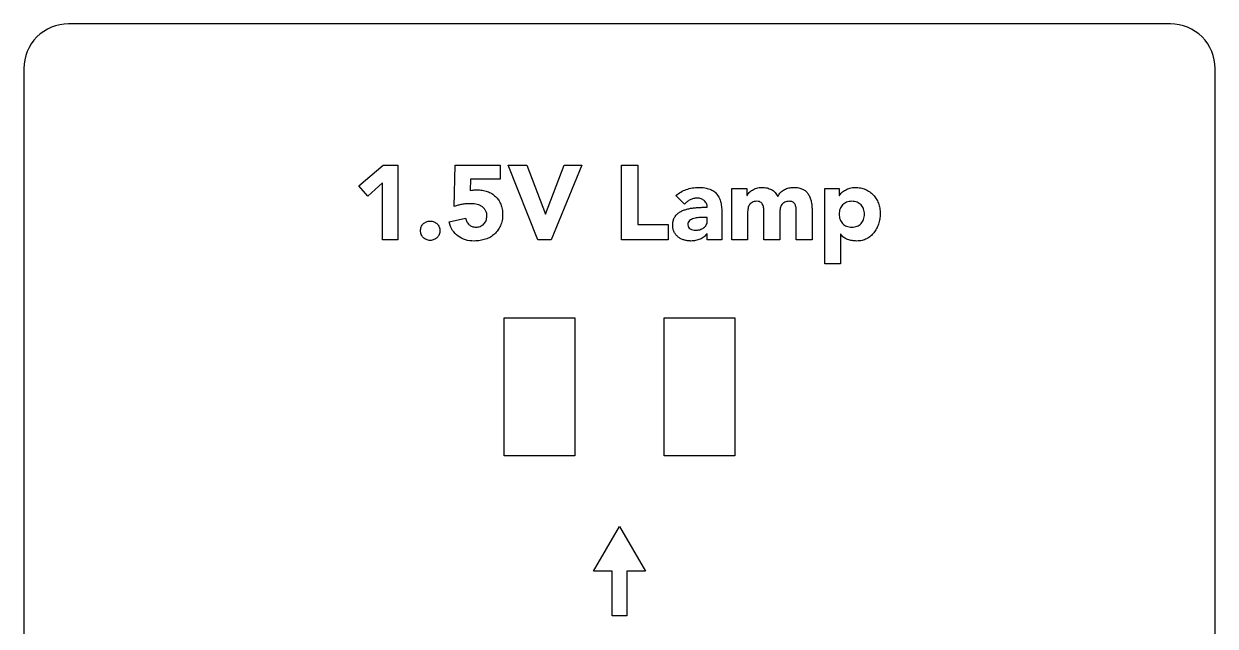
# Model space of a CAD drawing. Header units: millimetres. Extents: x -40 to 40, y -28 to 56.
# Drawn here: x -40 to 40, y 15.6 to 56 of the extents above; entities that cross this region are included whole.
import ezdxf

# ---------------------------------------------------------------- set-up
doc = ezdxf.new("R2010")
doc.units = ezdxf.units.MM
doc.layers.get('0').update_dxf_attribs({"linetype": 'CONTINUOUS'})

msp = doc.modelspace()

# ---------------------------------------------------------------- linework, layer by layer
for p, q in [((-11.095, 43.749), (-11.038, 46.51)), ((-11.038, 46.51), (-8.016, 46.51)), ((-8.016, 46.51), (-8.016, 45.578)), ((-10, 45.578), (-10.021, 44.809)), ((-8.016, 45.578), (-10, 45.578)), ((7.535, 41.51), (7.535, 44.943)), ((7.535, 44.943), (8.552, 44.943)), ((8.552, 44.943), (8.552, 44.477)), ((13.778, 39.9), (13.778, 44.943)), ((13.778, 44.943), (14.753, 44.943)), ((14.753, 44.943), (14.753, 44.491)), ((4.357, 43.897), (3.792, 44.477)), ((8.552, 44.477), (8.566, 44.477)), ((14.753, 44.491), (14.767, 44.491)), ((6.871, 43.255), (6.871, 41.51)), ((8.595, 43.22), (8.595, 41.51)), ((9.703, 41.51), (9.703, 43.325)), ((10.763, 43.325), (10.763, 41.51)), ((11.871, 41.51), (11.871, 43.509)), ((12.931, 43.537), (12.931, 41.51)), ((-11.441, 42.704), (-10.332, 42.958)), ((5.897, 43.015), (5.636, 43.015)), ((5.897, 42.789), (5.897, 43.015)), ((5.897, 41.941), (5.883, 41.941)), ((5.897, 41.51), (5.897, 41.941)), ((14.852, 41.878), (14.838, 41.878)), ((14.838, 41.878), (14.838, 39.9)), ((6.871, 41.51), (5.897, 41.51)), ((8.595, 41.51), (7.535, 41.51)), ((10.763, 41.51), (9.703, 41.51)), ((12.931, 41.51), (11.871, 41.51)), ((14.838, 39.9), (13.778, 39.9))]:
    msp.add_line(p, q)
msp.add_lwpolyline([(-37, 56.01, 0.414214), (-40, 53.01), (-40, -25.01, 0.414214), (-37, -28.01), (37, -28.01, 0.414214), (40, -25.01), (40, 53.01, 0.414214), (37, 56.01)], format="xyb", close=True)
for points in [[(-14.887, 41.51), (-15.904, 41.51), (-15.904, 45.324), (-16.907, 44.441), (-17.507, 45.133), (-15.876, 46.51), (-14.887, 46.51)], [(-4.59, 41.51), (-5.473, 41.51), (-7.472, 46.51), (-6.215, 46.51), (-4.979, 43.234), (-4.965, 43.234), (-3.708, 46.51), (-2.528, 46.51)], [(3.27, 41.51), (0.127, 41.51), (0.127, 46.51), (1.229, 46.51), (1.229, 42.527), (3.27, 42.527)], [(-3, 36.27), (-3, 27.01), (-7.75, 27.01), (-7.75, 36.27)], [(7.75, 36.27), (7.75, 27.01), (3, 27.01), (3, 36.27)], [(-1.75, 19.251), (0, 22.251), (1.75, 19.251), (0.5, 19.251), (0.5, 16.251), (-0.5, 16.251), (-0.5, 19.251)]]:
    msp.add_lwpolyline(points, close=True)
for points, knots in [([(-10.021, 44.809), (-9.957, 44.825), (-9.812, 44.862), (-9.661, 44.864), (-9.576, 44.865)], [0, 0, 0, 0, 0.01970517, 0.04499198, 0.04499198, 0.04499198, 0.04499198]), ([(-9.576, 44.865), (-9.454, 44.861), (-9.216, 44.853), (-8.988, 44.785), (-8.877, 44.752)], [0, 0, 0, 0, 0.03665572, 0.07108364, 0.07108364, 0.07108364, 0.07108364]), ([(3.792, 44.477), (3.896, 44.563), (4.105, 44.736), (4.357, 44.836), (4.484, 44.886)], [0, 0, 0, 0, 0.04011299, 0.08087966, 0.08087966, 0.08087966, 0.08087966]), ([(4.484, 44.886), (4.618, 44.927), (4.885, 45.01), (5.164, 45.022), (5.304, 45.027)], [0, 0, 0, 0, 0.04162485, 0.08344072, 0.08344072, 0.08344072, 0.08344072]), ([(5.304, 45.027), (5.446, 45.025), (5.706, 45.02), (5.954, 44.942), (6.066, 44.907)], [0, 0, 0, 0, 0.04247887, 0.07755272, 0.07755272, 0.07755272, 0.07755272]), ([(6.066, 44.907), (6.161, 44.866), (6.345, 44.787), (6.481, 44.64), (6.547, 44.568)], [0, 0, 0, 0, 0.03063946, 0.05936312, 0.05936312, 0.05936312, 0.05936312]), ([(8.708, 44.674), (8.74, 44.707), (8.807, 44.773), (8.886, 44.825), (8.927, 44.851)], [0, 0, 0, 0, 0.01374179, 0.02819141, 0.02819141, 0.02819141, 0.02819141]), ([(8.927, 44.851), (8.971, 44.876), (9.064, 44.927), (9.164, 44.961), (9.216, 44.978)], [0, 0, 0, 0, 0.01531949, 0.0316855, 0.0316855, 0.0316855, 0.0316855]), ([(9.216, 44.978), (9.272, 44.992), (9.388, 45.022), (9.508, 45.026), (9.569, 45.027)], [0, 0, 0, 0, 0.01734996, 0.03575307, 0.03575307, 0.03575307, 0.03575307]), ([(9.569, 45.027), (9.684, 45.022), (9.905, 45.012), (10.107, 44.922), (10.205, 44.879)], [0, 0, 0, 0, 0.03410051, 0.06577862, 0.06577862, 0.06577862, 0.06577862]), ([(10.205, 44.879), (10.294, 44.821), (10.475, 44.703), (10.577, 44.511), (10.629, 44.413)], [0, 0, 0, 0, 0.03121747, 0.06393281, 0.06393281, 0.06393281, 0.06393281]), ([(10.629, 44.413), (10.69, 44.514), (10.805, 44.703), (10.988, 44.828), (11.073, 44.886)], [0, 0, 0, 0, 0.03493175, 0.06562286, 0.06562286, 0.06562286, 0.06562286]), ([(11.073, 44.886), (11.169, 44.927), (11.374, 45.015), (11.597, 45.023), (11.716, 45.027)], [0, 0, 0, 0, 0.03099721, 0.06630852, 0.06630852, 0.06630852, 0.06630852]), ([(11.716, 45.027), (11.823, 45.024), (12.024, 45.018), (12.209, 44.942), (12.295, 44.907)], [0, 0, 0, 0, 0.03192119, 0.05955927, 0.05955927, 0.05955927, 0.05955927]), ([(12.295, 44.907), (12.37, 44.867), (12.517, 44.787), (12.62, 44.654), (12.669, 44.59)], [0, 0, 0, 0, 0.02532118, 0.04958698, 0.04958698, 0.04958698, 0.04958698]), ([(14.929, 44.674), (14.966, 44.707), (15.041, 44.772), (15.126, 44.824), (15.169, 44.851)], [0, 0, 0, 0, 0.01467072, 0.02985138, 0.02985138, 0.02985138, 0.02985138]), ([(15.169, 44.851), (15.218, 44.876), (15.316, 44.926), (15.42, 44.961), (15.473, 44.978)], [0, 0, 0, 0, 0.01626706, 0.03296513, 0.03296513, 0.03296513, 0.03296513]), ([(15.473, 44.978), (15.529, 44.992), (15.642, 45.022), (15.759, 45.026), (15.819, 45.027)], [0, 0, 0, 0, 0.01717765, 0.03505223, 0.03505223, 0.03505223, 0.03505223]), ([(15.819, 45.027), (15.942, 45.023), (16.179, 45.013), (16.403, 44.932), (16.511, 44.893)], [0, 0, 0, 0, 0.03652465, 0.07087087, 0.07087087, 0.07087087, 0.07087087]), ([(16.511, 44.893), (16.611, 44.847), (16.808, 44.754), (16.964, 44.602), (17.041, 44.526)], [0, 0, 0, 0, 0.03270427, 0.06485894, 0.06485894, 0.06485894, 0.06485894]), ([(-8.877, 44.752), (-8.776, 44.711), (-8.576, 44.629), (-8.413, 44.489), (-8.333, 44.42)], [0, 0, 0, 0, 0.03261689, 0.06408221, 0.06408221, 0.06408221, 0.06408221]), ([(-8.333, 44.42), (-8.26, 44.345), (-8.11, 44.191), (-8.019, 43.996), (-7.973, 43.897)], [0, 0, 0, 0, 0.03140721, 0.06387238, 0.06387238, 0.06387238, 0.06387238]), ([(4.739, 44.194), (4.669, 44.155), (4.528, 44.074), (4.415, 43.957), (4.357, 43.897)], [0, 0, 0, 0, 0.0238054, 0.04853536, 0.04853536, 0.04853536, 0.04853536]), ([(5.219, 44.307), (5.134, 44.303), (4.967, 44.294), (4.814, 44.227), (4.739, 44.194)], [0, 0, 0, 0, 0.02522932, 0.04969596, 0.04969596, 0.04969596, 0.04969596]), ([(5.692, 44.138), (5.622, 44.187), (5.48, 44.287), (5.307, 44.3), (5.219, 44.307)], [0, 0, 0, 0, 0.0251631, 0.05111184, 0.05111184, 0.05111184, 0.05111184]), ([(5.897, 43.693), (5.889, 43.781), (5.874, 43.954), (5.752, 44.077), (5.692, 44.138)], [0, 0, 0, 0, 0.02576119, 0.05038373, 0.05038373, 0.05038373, 0.05038373]), ([(6.547, 44.568), (6.604, 44.487), (6.722, 44.316), (6.774, 44.115), (6.801, 44.01)], [0, 0, 0, 0, 0.02964444, 0.06174851, 0.06174851, 0.06174851, 0.06174851]), ([(6.801, 44.01), (6.821, 43.894), (6.865, 43.644), (6.869, 43.39), (6.871, 43.255)], [0, 0, 0, 0, 0.03553121, 0.07600053, 0.07600053, 0.07600053, 0.07600053]), ([(8.566, 44.477), (8.585, 44.51), (8.625, 44.581), (8.679, 44.642), (8.708, 44.674)], [0, 0, 0, 0, 0.01156674, 0.0243617, 0.0243617, 0.0243617, 0.0243617]), ([(8.898, 44.018), (8.858, 43.992), (8.778, 43.94), (8.726, 43.86), (8.701, 43.82)], [0, 0, 0, 0, 0.01412444, 0.02824855, 0.02824855, 0.02824855, 0.02824855]), ([(9.23, 44.095), (9.167, 44.093), (9.051, 44.09), (8.946, 44.04), (8.898, 44.018)], [0, 0, 0, 0, 0.01863946, 0.03440935, 0.03440935, 0.03440935, 0.03440935]), ([(9.506, 44.01), (9.469, 44.035), (9.386, 44.09), (9.286, 44.093), (9.23, 44.095)], [0, 0, 0, 0, 0.0131182, 0.02932384, 0.02932384, 0.02932384, 0.02932384]), ([(9.647, 43.806), (9.63, 43.844), (9.597, 43.922), (9.536, 43.981), (9.506, 44.01)], [0, 0, 0, 0, 0.01247569, 0.02510036, 0.02510036, 0.02510036, 0.02510036]), ([(11.095, 44.032), (11.056, 44.011), (10.98, 43.969), (10.925, 43.903), (10.897, 43.869)], [0, 0, 0, 0, 0.0129318, 0.02579567, 0.02579567, 0.02579567, 0.02579567]), ([(11.405, 44.095), (11.348, 44.093), (11.241, 44.09), (11.141, 44.05), (11.095, 44.032)], [0, 0, 0, 0, 0.01702303, 0.0319306, 0.0319306, 0.0319306, 0.0319306]), ([(11.766, 43.919), (11.723, 43.97), (11.63, 44.082), (11.484, 44.09), (11.405, 44.095)], [0, 0, 0, 0, 0.01923271, 0.04173875, 0.04173875, 0.04173875, 0.04173875]), ([(12.669, 44.59), (12.713, 44.519), (12.805, 44.372), (12.846, 44.204), (12.867, 44.116)], [0, 0, 0, 0, 0.02481399, 0.05156697, 0.05156697, 0.05156697, 0.05156697]), ([(12.867, 44.116), (12.886, 44.024), (12.924, 43.833), (12.928, 43.638), (12.931, 43.537)], [0, 0, 0, 0, 0.02829982, 0.058356, 0.058356, 0.058356, 0.058356]), ([(14.767, 44.491), (14.79, 44.522), (14.839, 44.588), (14.898, 44.645), (14.929, 44.674)], [0, 0, 0, 0, 0.01169107, 0.02455067, 0.02455067, 0.02455067, 0.02455067]), ([(15.6, 44.095), (15.476, 44.088), (15.24, 44.073), (15.058, 43.925), (14.972, 43.855)], [0, 0, 0, 0, 0.03633975, 0.06880468, 0.06880468, 0.06880468, 0.06880468]), ([(16.222, 43.855), (16.137, 43.925), (15.958, 44.074), (15.724, 44.088), (15.6, 44.095)], [0, 0, 0, 0, 0.03202628, 0.06819156, 0.06819156, 0.06819156, 0.06819156]), ([(17.041, 44.526), (17.112, 44.444), (17.257, 44.276), (17.343, 44.072), (17.387, 43.968)], [0, 0, 0, 0, 0.03245603, 0.06601528, 0.06601528, 0.06601528, 0.06601528]), ([(-10.586, 43.883), (-10.672, 43.865), (-10.844, 43.83), (-11.011, 43.776), (-11.095, 43.749)], [0, 0, 0, 0, 0.02642713, 0.05262202, 0.05262202, 0.05262202, 0.05262202]), ([(-10.056, 43.933), (-10.144, 43.931), (-10.322, 43.926), (-10.497, 43.898), (-10.586, 43.883)], [0, 0, 0, 0, 0.02633564, 0.05325172, 0.05325172, 0.05325172, 0.05325172]), ([(-9.647, 43.897), (-9.715, 43.908), (-9.851, 43.928), (-9.988, 43.931), (-10.056, 43.933)], [0, 0, 0, 0, 0.0206509, 0.04115007, 0.04115007, 0.04115007, 0.04115007]), ([(-9.28, 43.763), (-9.336, 43.794), (-9.452, 43.856), (-9.581, 43.883), (-9.647, 43.897)], [0, 0, 0, 0, 0.01918927, 0.03927371, 0.03927371, 0.03927371, 0.03927371]), ([(-9.011, 43.509), (-9.047, 43.56), (-9.12, 43.663), (-9.226, 43.73), (-9.28, 43.763)], [0, 0, 0, 0, 0.01858425, 0.0373023, 0.0373023, 0.0373023, 0.0373023]), ([(-8.905, 43.107), (-8.908, 43.183), (-8.914, 43.325), (-8.98, 43.451), (-9.011, 43.509)], [0, 0, 0, 0, 0.02257815, 0.04209996, 0.04209996, 0.04209996, 0.04209996]), ([(-7.846, 43.212), (-7.851, 43.077), (-7.861, 42.818), (-7.951, 42.574), (-7.994, 42.457)], [0, 0, 0, 0, 0.04024882, 0.07743844, 0.07743844, 0.07743844, 0.07743844]), ([(-7.973, 43.897), (-7.936, 43.791), (-7.859, 43.569), (-7.85, 43.334), (-7.846, 43.212)], [0, 0, 0, 0, 0.03368658, 0.07001943, 0.07001943, 0.07001943, 0.07001943]), ([(3.679, 42.986), (3.72, 43.052), (3.8, 43.181), (3.918, 43.278), (3.976, 43.325)], [0, 0, 0, 0, 0.02282388, 0.04531792, 0.04531792, 0.04531792, 0.04531792]), ([(3.976, 43.325), (4.042, 43.368), (4.177, 43.454), (4.329, 43.504), (4.407, 43.53)], [0, 0, 0, 0, 0.02349823, 0.04786113, 0.04786113, 0.04786113, 0.04786113]), ([(4.407, 43.53), (4.488, 43.554), (4.65, 43.603), (4.817, 43.63), (4.901, 43.643)], [0, 0, 0, 0, 0.02527132, 0.05075877, 0.05075877, 0.05075877, 0.05075877]), ([(4.901, 43.643), (4.988, 43.654), (5.159, 43.675), (5.331, 43.682), (5.417, 43.686)], [0, 0, 0, 0, 0.02610658, 0.05174594, 0.05174594, 0.05174594, 0.05174594]), ([(5.417, 43.686), (5.5, 43.688), (5.66, 43.692), (5.82, 43.692), (5.897, 43.693)], [0, 0, 0, 0, 0.02507626, 0.04802902, 0.04802902, 0.04802902, 0.04802902]), ([(8.616, 43.544), (8.61, 43.491), (8.597, 43.384), (8.595, 43.275), (8.595, 43.22)], [0, 0, 0, 0, 0.01596917, 0.0325737, 0.0325737, 0.0325737, 0.0325737]), ([(8.701, 43.82), (8.681, 43.777), (8.64, 43.689), (8.624, 43.594), (8.616, 43.544)], [0, 0, 0, 0, 0.01393437, 0.02892887, 0.02892887, 0.02892887, 0.02892887]), ([(9.696, 43.551), (9.693, 43.595), (9.685, 43.682), (9.66, 43.765), (9.647, 43.806)], [0, 0, 0, 0, 0.01316123, 0.02596695, 0.02596695, 0.02596695, 0.02596695]), ([(9.703, 43.325), (9.703, 43.36), (9.702, 43.435), (9.698, 43.51), (9.696, 43.551)], [0, 0, 0, 0, 0.01024172, 0.02261175, 0.02261175, 0.02261175, 0.02261175]), ([(10.791, 43.622), (10.783, 43.574), (10.766, 43.476), (10.764, 43.376), (10.763, 43.325)], [0, 0, 0, 0, 0.01463157, 0.02983155, 0.02983155, 0.02983155, 0.02983155]), ([(10.897, 43.869), (10.875, 43.832), (10.829, 43.754), (10.804, 43.667), (10.791, 43.622)], [0, 0, 0, 0, 0.01303417, 0.02699189, 0.02699189, 0.02699189, 0.02699189]), ([(11.871, 43.509), (11.868, 43.585), (11.861, 43.729), (11.796, 43.857), (11.766, 43.919)], [0, 0, 0, 0, 0.02240285, 0.04273399, 0.04273399, 0.04273399, 0.04273399]), ([(14.972, 43.855), (14.908, 43.766), (14.774, 43.578), (14.76, 43.348), (14.753, 43.227)], [0, 0, 0, 0, 0.03221723, 0.06777517, 0.06777517, 0.06777517, 0.06777517]), ([(14.753, 43.227), (14.76, 43.106), (14.774, 42.875), (14.908, 42.687), (14.972, 42.598)], [0, 0, 0, 0, 0.03555782, 0.06777516, 0.06777516, 0.06777516, 0.06777516]), ([(16.448, 43.227), (16.44, 43.348), (16.426, 43.58), (16.288, 43.766), (16.222, 43.855)], [0, 0, 0, 0, 0.03558552, 0.06807546, 0.06807546, 0.06807546, 0.06807546]), ([(16.222, 42.598), (16.288, 42.687), (16.426, 42.873), (16.44, 43.105), (16.448, 43.227)], [0, 0, 0, 0, 0.03249004, 0.06807544, 0.06807544, 0.06807544, 0.06807544]), ([(17.387, 43.968), (17.422, 43.855), (17.494, 43.623), (17.503, 43.38), (17.507, 43.255)], [0, 0, 0, 0, 0.03524436, 0.07261796, 0.07261796, 0.07261796, 0.07261796]), ([(17.507, 43.255), (17.502, 43.136), (17.493, 42.901), (17.427, 42.675), (17.394, 42.563)], [0, 0, 0, 0, 0.03542355, 0.070365, 0.070365, 0.070365, 0.070365]), ([(-13.312, 42.372), (-13.294, 42.41), (-13.26, 42.485), (-13.205, 42.547), (-13.178, 42.577)], [0, 0, 0, 0, 0.01255647, 0.02460611, 0.02460611, 0.02460611, 0.02460611]), ([(-13.178, 42.577), (-13.146, 42.606), (-13.083, 42.663), (-13.005, 42.7), (-12.966, 42.718)], [0, 0, 0, 0, 0.01279496, 0.02559006, 0.02559006, 0.02559006, 0.02559006]), ([(-12.966, 42.718), (-12.925, 42.733), (-12.843, 42.762), (-12.756, 42.766), (-12.712, 42.768)], [0, 0, 0, 0, 0.01290284, 0.02602626, 0.02602626, 0.02602626, 0.02602626]), ([(-12.712, 42.768), (-12.668, 42.766), (-12.581, 42.762), (-12.498, 42.733), (-12.458, 42.718)], [0, 0, 0, 0, 0.01312318, 0.02602625, 0.02602625, 0.02602625, 0.02602625]), ([(-12.458, 42.718), (-12.419, 42.7), (-12.343, 42.664), (-12.283, 42.606), (-12.253, 42.577)], [0, 0, 0, 0, 0.01263914, 0.02502948, 0.02502948, 0.02502948, 0.02502948]), ([(-12.253, 42.577), (-12.224, 42.547), (-12.165, 42.487), (-12.13, 42.41), (-12.112, 42.372)], [0, 0, 0, 0, 0.01239025, 0.02502955, 0.02502955, 0.02502955, 0.02502955]), ([(-10.84, 41.744), (-10.976, 41.868), (-11.264, 42.133), (-11.379, 42.507), (-11.441, 42.704)], [0, 0, 0, 0, 0.0543479, 0.1150693, 0.1150693, 0.1150693, 0.1150693]), ([(-10.332, 42.958), (-10.313, 42.874), (-10.275, 42.708), (-10.161, 42.582), (-10.106, 42.52)], [0, 0, 0, 0, 0.02557283, 0.05000879, 0.05000879, 0.05000879, 0.05000879]), ([(-10.106, 42.52), (-10.04, 42.473), (-9.902, 42.375), (-9.734, 42.364), (-9.647, 42.358)], [0, 0, 0, 0, 0.02398148, 0.04955305, 0.04955305, 0.04955305, 0.04955305]), ([(-9.647, 42.358), (-9.541, 42.365), (-9.339, 42.379), (-9.184, 42.508), (-9.11, 42.57)], [0, 0, 0, 0, 0.03082559, 0.05903232, 0.05903232, 0.05903232, 0.05903232]), ([(-9.11, 42.57), (-9.05, 42.647), (-8.928, 42.804), (-8.913, 43.004), (-8.905, 43.107)], [0, 0, 0, 0, 0.02850392, 0.05860364, 0.05860364, 0.05860364, 0.05860364]), ([(-7.994, 42.457), (-8.046, 42.351), (-8.147, 42.141), (-8.31, 41.974), (-8.39, 41.892)], [0, 0, 0, 0, 0.03508582, 0.06936619, 0.06936619, 0.06936619, 0.06936619]), ([(3.573, 42.485), (3.577, 42.578), (3.582, 42.751), (3.649, 42.912), (3.679, 42.986)], [0, 0, 0, 0, 0.02749363, 0.05161506, 0.05161506, 0.05161506, 0.05161506]), ([(3.672, 42.026), (3.643, 42.096), (3.583, 42.243), (3.577, 42.402), (3.573, 42.485)], [0, 0, 0, 0, 0.02261331, 0.04727839, 0.04727839, 0.04727839, 0.04727839]), ([(4.703, 42.796), (4.67, 42.758), (4.601, 42.68), (4.594, 42.575), (4.59, 42.52)], [0, 0, 0, 0, 0.0145513, 0.03051652, 0.03051652, 0.03051652, 0.03051652]), ([(4.59, 42.52), (4.597, 42.461), (4.61, 42.343), (4.705, 42.273), (4.753, 42.238)], [0, 0, 0, 0, 0.01708565, 0.03394323, 0.03394323, 0.03394323, 0.03394323]), ([(4.986, 42.944), (4.934, 42.926), (4.832, 42.89), (4.746, 42.827), (4.703, 42.796)], [0, 0, 0, 0, 0.01639272, 0.0320626, 0.0320626, 0.0320626, 0.0320626]), ([(5.332, 43.001), (5.273, 42.996), (5.156, 42.988), (5.043, 42.959), (4.986, 42.944)], [0, 0, 0, 0, 0.01756788, 0.03512798, 0.03512798, 0.03512798, 0.03512798]), ([(5.636, 43.015), (5.59, 43.014), (5.489, 43.012), (5.388, 43.005), (5.332, 43.001)], [0, 0, 0, 0, 0.01359921, 0.03040538, 0.03040538, 0.03040538, 0.03040538]), ([(5.65, 42.309), (5.685, 42.336), (5.756, 42.391), (5.803, 42.468), (5.826, 42.506)], [0, 0, 0, 0, 0.01338675, 0.02670798, 0.02670798, 0.02670798, 0.02670798]), ([(5.826, 42.506), (5.847, 42.549), (5.89, 42.638), (5.894, 42.737), (5.897, 42.789)], [0, 0, 0, 0, 0.01409783, 0.02938384, 0.02938384, 0.02938384, 0.02938384]), ([(14.972, 42.598), (15.058, 42.528), (15.24, 42.38), (15.476, 42.365), (15.6, 42.358)], [0, 0, 0, 0, 0.03246493, 0.06880466, 0.06880466, 0.06880466, 0.06880466]), ([(15.6, 42.358), (15.724, 42.365), (15.958, 42.379), (16.137, 42.528), (16.222, 42.598)], [0, 0, 0, 0, 0.03616526, 0.06819154, 0.06819154, 0.06819154, 0.06819154]), ([(17.394, 42.563), (17.355, 42.458), (17.278, 42.251), (17.148, 42.072), (17.083, 41.984)], [0, 0, 0, 0, 0.03338328, 0.06599542, 0.06599542, 0.06599542, 0.06599542]), ([(-13.362, 42.118), (-13.36, 42.162), (-13.356, 42.249), (-13.327, 42.331), (-13.312, 42.372)], [0, 0, 0, 0, 0.01312331, 0.02602615, 0.02602615, 0.02602615, 0.02602615]), ([(-13.312, 41.864), (-13.327, 41.904), (-13.356, 41.987), (-13.36, 42.074), (-13.362, 42.118)], [0, 0, 0, 0, 0.01290295, 0.02602627, 0.02602627, 0.02602627, 0.02602627]), ([(-13.178, 41.652), (-13.205, 41.684), (-13.259, 41.748), (-13.294, 41.825), (-13.312, 41.864)], [0, 0, 0, 0, 0.01246542, 0.02517854, 0.02517854, 0.02517854, 0.02517854]), ([(-12.966, 41.518), (-13.005, 41.535), (-13.081, 41.571), (-13.146, 41.625), (-13.178, 41.652)], [0, 0, 0, 0, 0.01271323, 0.02517872, 0.02517872, 0.02517872, 0.02517872]), ([(-12.253, 41.652), (-12.283, 41.625), (-12.344, 41.57), (-12.419, 41.535), (-12.458, 41.518)], [0, 0, 0, 0, 0.01204981, 0.02460607, 0.02460607, 0.02460607, 0.02460607]), ([(-12.112, 41.864), (-12.13, 41.825), (-12.166, 41.747), (-12.224, 41.684), (-12.253, 41.652)], [0, 0, 0, 0, 0.01279494, 0.0255899, 0.0255899, 0.0255899, 0.0255899]), ([(-12.112, 42.372), (-12.097, 42.331), (-12.068, 42.249), (-12.064, 42.162), (-12.062, 42.118)], [0, 0, 0, 0, 0.01290295, 0.02602615, 0.02602615, 0.02602615, 0.02602615]), ([(-12.062, 42.118), (-12.064, 42.074), (-12.068, 41.987), (-12.097, 41.904), (-12.112, 41.864)], [0, 0, 0, 0, 0.01312331, 0.02602627, 0.02602627, 0.02602627, 0.02602627]), ([(-9.753, 41.426), (-9.957, 41.436), (-10.345, 41.456), (-10.681, 41.651), (-10.84, 41.744)], [0, 0, 0, 0, 0.0602018, 0.1147647, 0.1147647, 0.1147647, 0.1147647]), ([(-8.39, 41.892), (-8.48, 41.82), (-8.665, 41.674), (-8.885, 41.589), (-8.997, 41.546)], [0, 0, 0, 0, 0.03429573, 0.07025578, 0.07025578, 0.07025578, 0.07025578]), ([(3.941, 41.694), (3.887, 41.742), (3.779, 41.837), (3.708, 41.963), (3.672, 42.026)], [0, 0, 0, 0, 0.02134842, 0.04294655, 0.04294655, 0.04294655, 0.04294655]), ([(4.329, 41.496), (4.259, 41.52), (4.119, 41.567), (4, 41.652), (3.941, 41.694)], [0, 0, 0, 0, 0.02219601, 0.04379415, 0.04379415, 0.04379415, 0.04379415]), ([(4.753, 42.238), (4.807, 42.211), (4.914, 42.158), (5.033, 42.15), (5.092, 42.146)], [0, 0, 0, 0, 0.01796754, 0.03542163, 0.03542163, 0.03542163, 0.03542163]), ([(5.092, 42.146), (5.143, 42.148), (5.243, 42.151), (5.34, 42.176), (5.388, 42.188)], [0, 0, 0, 0, 0.01522036, 0.03004278, 0.03004278, 0.03004278, 0.03004278]), ([(5.388, 42.188), (5.436, 42.204), (5.528, 42.233), (5.61, 42.284), (5.65, 42.309)], [0, 0, 0, 0, 0.0148576, 0.02885108, 0.02885108, 0.02885108, 0.02885108]), ([(5.883, 41.941), (5.819, 41.856), (5.693, 41.687), (5.504, 41.593), (5.41, 41.546)], [0, 0, 0, 0, 0.03140714, 0.06244322, 0.06244322, 0.06244322, 0.06244322]), ([(15.318, 41.525), (15.228, 41.566), (15.046, 41.649), (14.917, 41.801), (14.852, 41.878)], [0, 0, 0, 0, 0.02939289, 0.0591062, 0.0591062, 0.0591062, 0.0591062]), ([(17.083, 41.984), (17.013, 41.903), (16.873, 41.741), (16.689, 41.63), (16.596, 41.574)], [0, 0, 0, 0, 0.03184082, 0.06401315, 0.06401315, 0.06401315, 0.06401315]), ([(-12.712, 41.468), (-12.756, 41.47), (-12.843, 41.474), (-12.925, 41.503), (-12.966, 41.518)], [0, 0, 0, 0, 0.01312342, 0.02602626, 0.02602626, 0.02602626, 0.02602626]), ([(-12.458, 41.518), (-12.498, 41.503), (-12.581, 41.474), (-12.668, 41.47), (-12.712, 41.468)], [0, 0, 0, 0, 0.01290303, 0.02602623, 0.02602623, 0.02602623, 0.02602623]), ([(-8.997, 41.546), (-9.117, 41.511), (-9.364, 41.439), (-9.621, 41.43), (-9.753, 41.426)], [0, 0, 0, 0, 0.0372966, 0.07678233, 0.07678233, 0.07678233, 0.07678233]), ([(4.795, 41.426), (4.716, 41.429), (4.558, 41.434), (4.405, 41.476), (4.329, 41.496)], [0, 0, 0, 0, 0.02372407, 0.04727936, 0.04727936, 0.04727936, 0.04727936]), ([(5.41, 41.546), (5.311, 41.511), (5.112, 41.44), (4.902, 41.431), (4.795, 41.426)], [0, 0, 0, 0, 0.03116663, 0.0629117, 0.0629117, 0.0629117, 0.0629117]), ([(15.939, 41.426), (15.831, 41.43), (15.62, 41.437), (15.417, 41.496), (15.318, 41.525)], [0, 0, 0, 0, 0.03222803, 0.06314449, 0.06314449, 0.06314449, 0.06314449]), ([(16.596, 41.574), (16.494, 41.531), (16.285, 41.441), (16.057, 41.431), (15.939, 41.426)], [0, 0, 0, 0, 0.0328378, 0.06781584, 0.06781584, 0.06781584, 0.06781584])]:
    msp.add_open_spline(points, degree=3, knots=knots)

doc.saveas('drawing.dxf')
